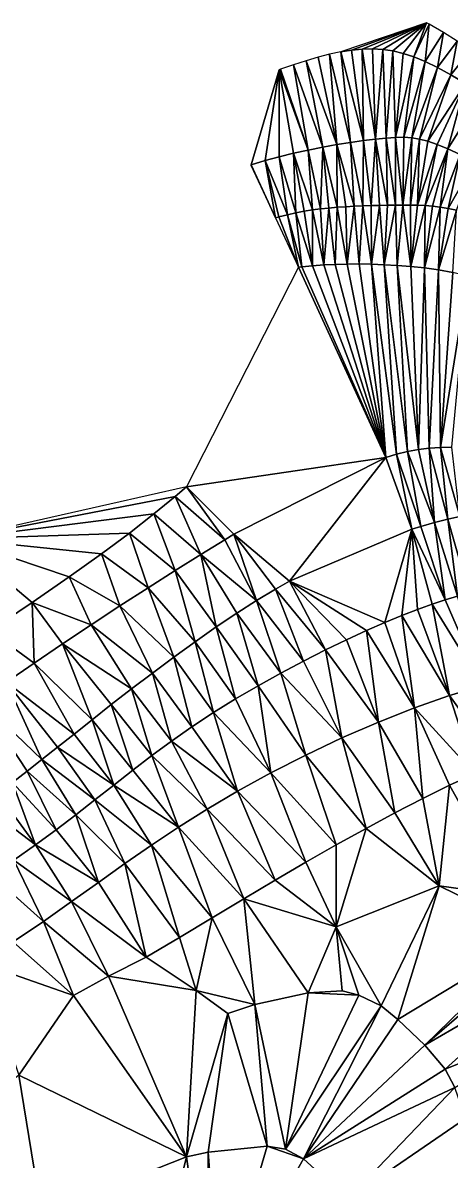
# Model space of a CAD drawing. Header units: metres. Extents: x 0 to 433, y 0 to 317.
# Drawn here: x 388.26 to 404.24, y 204.64 to 247.07 of the extents above; entities that cross this region are included whole.
import ezdxf

# ---------------------------------------------------------------- set-up
doc = ezdxf.new("R2010")
doc.units = ezdxf.units.M
doc.layers.add('TERRAIN_TIN', color=8, linetype='Continuous')

msp = doc.modelspace()

# ---------------------------------------------------------------- linework, layer by layer
at = {"layer": 'TERRAIN_TIN'}
for points in [[(400.117, 245.992, 41), (400.521, 246.056, 41), (403.316, 247.074, 40)], [(400.521, 246.056, 41), (400.915, 246.094, 41), (403.316, 247.074, 40)], [(400.915, 246.094, 41), (401.301, 246.103, 41), (403.316, 247.074, 40)], [(401.301, 246.103, 41), (401.681, 246.081, 41), (403.316, 247.074, 40)], [(401.681, 246.081, 41), (402.058, 246.026, 41), (403.316, 247.074, 40)], [(402.058, 246.026, 41), (402.441, 245.935, 41), (403.316, 247.074, 40)], [(403.316, 247.074, 40), (402.441, 245.935, 41), (402.84, 245.803, 41)], [(403.415, 247.024, 40), (403.316, 247.074, 40), (402.84, 245.803, 41)], [(403.262, 245.628, 41), (403.415, 247.024, 40), (402.84, 245.803, 41)], [(403.415, 247.024, 40), (403.262, 245.628, 41), (403.948, 246.715, 40)], [(403.262, 245.628, 41), (403.719, 245.407, 41), (403.948, 246.715, 40)], [(403.719, 245.407, 41), (404.464, 246.392, 40), (403.948, 246.715, 40)], [(400.967, 242.681, 42), (400.915, 246.094, 41), (400.521, 246.056, 41)], [(400.915, 246.094, 41), (401.411, 242.735, 42), (401.301, 246.103, 41)], [(400.967, 242.681, 42), (401.411, 242.735, 42), (400.915, 246.094, 41)], [(401.411, 242.735, 42), (401.681, 246.081, 41), (401.301, 246.103, 41)], [(404.218, 245.134, 41), (404.464, 246.392, 40), (403.719, 245.407, 41)], [(404.464, 246.392, 40), (404.218, 245.134, 41), (404.973, 246.064, 40)], [(399.975, 242.533, 42), (399.27, 245.791, 41), (398.823, 245.659, 41)], [(399.27, 245.791, 41), (399.975, 242.533, 42), (399.701, 245.903, 41)], [(400.485, 242.614, 42), (400.117, 245.992, 41), (399.701, 245.903, 41)], [(399.975, 242.533, 42), (400.485, 242.614, 42), (399.701, 245.903, 41)], [(400.117, 245.992, 41), (400.967, 242.681, 42), (400.521, 246.056, 41)], [(400.967, 242.681, 42), (400.117, 245.992, 41), (400.485, 242.614, 42)], [(401.411, 242.735, 42), (401.81, 242.775, 42), (401.681, 246.081, 41)], [(401.681, 246.081, 41), (401.81, 242.775, 42), (402.058, 246.026, 41)], [(401.81, 242.775, 42), (402.159, 242.8, 42), (402.058, 246.026, 41)], [(402.159, 242.8, 42), (402.441, 245.935, 41), (402.058, 246.026, 41)], [(402.441, 245.935, 41), (402.159, 242.8, 42), (402.84, 245.803, 41)], [(402.159, 242.8, 42), (402.472, 242.806, 42), (402.84, 245.803, 41)], [(402.472, 242.806, 42), (403.262, 245.628, 41), (402.84, 245.803, 41)], [(404.973, 246.064, 40), (404.218, 245.134, 41), (404.77, 244.808, 41)], [(396.78, 241.776, 42), (397.821, 245.324, 41), (396.761, 241.77, 42)], [(396.78, 241.776, 42), (397.299, 241.936, 42), (397.821, 245.324, 41)], [(397.299, 241.936, 42), (397.824, 242.081, 42), (397.821, 245.324, 41)], [(398.905, 242.332, 42), (397.871, 245.342, 41), (397.821, 245.324, 41)], [(397.824, 242.081, 42), (398.362, 242.213, 42), (397.821, 245.324, 41)], [(398.362, 242.213, 42), (398.905, 242.332, 42), (397.821, 245.324, 41)], [(397.871, 245.342, 41), (398.905, 242.332, 42), (398.358, 245.509, 41)], [(398.358, 245.509, 41), (399.446, 242.439, 42), (398.823, 245.659, 41)], [(398.905, 242.332, 42), (399.446, 242.439, 42), (398.358, 245.509, 41)], [(399.446, 242.439, 42), (399.975, 242.533, 42), (398.823, 245.659, 41)], [(402.472, 242.806, 42), (402.766, 242.788, 42), (403.262, 245.628, 41)], [(403.262, 245.628, 41), (402.766, 242.788, 42), (403.719, 245.407, 41)], [(402.766, 242.788, 42), (403.059, 242.741, 42), (403.719, 245.407, 41)], [(403.059, 242.741, 42), (404.218, 245.134, 41), (403.719, 245.407, 41)], [(403.059, 242.741, 42), (403.368, 242.66, 42), (404.218, 245.134, 41)], [(404.218, 245.134, 41), (403.368, 242.66, 42), (404.77, 244.808, 41)], [(403.368, 242.66, 42), (403.711, 242.54, 42), (404.77, 244.808, 41)], [(403.711, 242.54, 42), (404.107, 242.376, 42), (404.77, 244.808, 41)], [(404.107, 242.376, 42), (405.384, 244.425, 41), (404.77, 244.808, 41)], [(404.107, 242.376, 42), (404.572, 242.163, 42), (405.384, 244.425, 41)], [(401.411, 242.735, 42), (400.967, 242.681, 42), (401.25, 240.261, 43)], [(401.558, 240.268, 43), (401.411, 242.735, 42), (401.25, 240.261, 43)], [(401.81, 242.775, 42), (401.411, 242.735, 42), (401.86, 240.273, 43)], [(401.411, 242.735, 42), (401.558, 240.268, 43), (401.86, 240.273, 43)], [(401.81, 242.775, 42), (402.153, 240.277, 43), (402.159, 242.8, 42)], [(402.153, 240.277, 43), (401.81, 242.775, 42), (401.86, 240.273, 43)], [(402.153, 240.277, 43), (402.436, 240.28, 43), (402.159, 242.8, 42)], [(402.159, 242.8, 42), (402.436, 240.28, 43), (402.472, 242.806, 42)], [(402.472, 242.806, 42), (402.436, 240.28, 43), (402.766, 242.788, 42)], [(402.436, 240.28, 43), (402.712, 240.279, 43), (402.766, 242.788, 42)], [(402.766, 242.788, 42), (402.712, 240.279, 43), (403.059, 242.741, 42)], [(402.712, 240.279, 43), (402.985, 240.274, 43), (403.059, 242.741, 42)], [(403.059, 242.741, 42), (402.985, 240.274, 43), (403.368, 242.66, 42)], [(399.06, 240.097, 43), (398.905, 242.332, 42), (398.362, 242.213, 42)], [(399.446, 242.439, 42), (398.905, 242.332, 42), (399.367, 240.137, 43)], [(398.905, 242.332, 42), (399.06, 240.097, 43), (399.367, 240.137, 43)], [(399.675, 240.17, 43), (399.446, 242.439, 42), (399.367, 240.137, 43)], [(399.975, 242.533, 42), (399.446, 242.439, 42), (399.988, 240.198, 43)], [(399.446, 242.439, 42), (399.675, 240.17, 43), (399.988, 240.198, 43)], [(399.975, 242.533, 42), (400.621, 240.237, 43), (400.485, 242.614, 42)], [(400.304, 240.22, 43), (399.975, 242.533, 42), (399.988, 240.198, 43)], [(399.975, 242.533, 42), (400.304, 240.22, 43), (400.621, 240.237, 43)], [(400.937, 240.251, 43), (400.967, 242.681, 42), (400.485, 242.614, 42)], [(400.621, 240.237, 43), (400.937, 240.251, 43), (400.485, 242.614, 42)], [(400.967, 242.681, 42), (400.937, 240.251, 43), (401.25, 240.261, 43)], [(402.985, 240.274, 43), (403.711, 242.54, 42), (403.368, 242.66, 42)], [(402.985, 240.274, 43), (403.259, 240.26, 43), (403.711, 242.54, 42)], [(403.711, 242.54, 42), (403.259, 240.26, 43), (404.107, 242.376, 42)], [(403.259, 240.26, 43), (403.537, 240.237, 43), (404.107, 242.376, 42)], [(403.537, 240.237, 43), (403.824, 240.201, 43), (404.107, 242.376, 42)], [(404.107, 242.376, 42), (403.824, 240.201, 43), (404.572, 242.163, 42)], [(397.299, 241.936, 42), (396.78, 241.776, 42), (397.679, 239.804, 43)], [(398.131, 239.922, 43), (397.824, 242.081, 42), (397.299, 241.936, 42)], [(397.81, 239.841, 43), (397.299, 241.936, 42), (397.679, 239.804, 43)], [(397.81, 239.841, 43), (398.131, 239.922, 43), (397.299, 241.936, 42)], [(398.362, 242.213, 42), (397.824, 242.081, 42), (398.445, 239.99, 43)], [(397.824, 242.081, 42), (398.131, 239.922, 43), (398.445, 239.99, 43)], [(398.754, 240.048, 43), (398.362, 242.213, 42), (398.445, 239.99, 43)], [(398.754, 240.048, 43), (399.06, 240.097, 43), (398.362, 242.213, 42)], [(404.572, 242.163, 42), (403.824, 240.201, 43), (404.123, 240.151, 43)], [(405.118, 241.899, 42), (404.572, 242.163, 42), (404.123, 240.151, 43)], [(404.437, 240.084, 43), (405.118, 241.899, 42), (404.123, 240.151, 43)], [(397.679, 239.804, 43), (396.78, 241.776, 42), (396.761, 241.77, 42)], [(399.675, 240.17, 43), (399.367, 240.137, 43), (399.486, 238.049, 44)], [(399.914, 238.071, 44), (399.675, 240.17, 43), (399.486, 238.049, 44)], [(399.675, 240.17, 43), (399.914, 238.071, 44), (399.988, 240.198, 43)], [(399.914, 238.071, 44), (400.353, 238.083, 44), (399.988, 240.198, 43)], [(400.353, 238.083, 44), (400.304, 240.22, 43), (399.988, 240.198, 43)], [(400.304, 240.22, 43), (400.353, 238.083, 44), (400.621, 240.237, 43)], [(400.353, 238.083, 44), (400.804, 238.084, 44), (400.621, 240.237, 43)], [(400.804, 238.084, 44), (400.937, 240.251, 43), (400.621, 240.237, 43)], [(400.804, 238.084, 44), (401.266, 238.076, 44), (400.937, 240.251, 43)], [(400.937, 240.251, 43), (401.266, 238.076, 44), (401.25, 240.261, 43)], [(401.266, 238.076, 44), (401.558, 240.268, 43), (401.25, 240.261, 43)], [(401.266, 238.076, 44), (401.74, 238.058, 44), (401.558, 240.268, 43)], [(401.558, 240.268, 43), (401.74, 238.058, 44), (401.86, 240.273, 43)], [(402.153, 240.277, 43), (401.74, 238.058, 44), (402.226, 238.029, 44)], [(401.74, 238.058, 44), (402.153, 240.277, 43), (401.86, 240.273, 43)], [(402.436, 240.28, 43), (402.153, 240.277, 43), (402.226, 238.029, 44)], [(402.725, 237.99, 44), (402.436, 240.28, 43), (402.226, 238.029, 44)], [(402.436, 240.28, 43), (402.725, 237.99, 44), (402.712, 240.279, 43)], [(402.725, 237.99, 44), (402.985, 240.274, 43), (402.712, 240.279, 43)], [(402.725, 237.99, 44), (403.259, 240.26, 43), (402.985, 240.274, 43)], [(403.259, 240.26, 43), (402.725, 237.99, 44), (403.237, 237.935, 44)], [(403.259, 240.26, 43), (403.237, 237.935, 44), (403.537, 240.237, 43)], [(403.537, 240.237, 43), (403.237, 237.935, 44), (403.824, 240.201, 43)], [(403.237, 237.935, 44), (403.762, 237.861, 44), (403.824, 240.201, 43)], [(403.824, 240.201, 43), (403.762, 237.861, 44), (404.123, 240.151, 43)], [(403.762, 237.861, 44), (404.437, 240.084, 43), (404.123, 240.151, 43)], [(398.54, 237.96, 44), (397.81, 239.841, 43), (397.679, 239.804, 43)], [(398.131, 239.922, 43), (397.81, 239.841, 43), (398.54, 237.96, 44)], [(398.131, 239.922, 43), (398.661, 237.975, 44), (398.445, 239.99, 43)], [(398.661, 237.975, 44), (398.131, 239.922, 43), (398.54, 237.96, 44)], [(399.068, 238.017, 44), (398.754, 240.048, 43), (398.445, 239.99, 43)], [(398.661, 237.975, 44), (399.068, 238.017, 44), (398.445, 239.99, 43)], [(399.06, 240.097, 43), (398.754, 240.048, 43), (399.068, 238.017, 44)], [(399.367, 240.137, 43), (399.06, 240.097, 43), (399.486, 238.049, 44)], [(399.06, 240.097, 43), (399.068, 238.017, 44), (399.486, 238.049, 44)], [(404.301, 237.762, 44), (404.437, 240.084, 43), (403.762, 237.861, 44)], [(399.068, 238.017, 44), (401.798, 230.877, 46), (399.486, 238.049, 44)], [(401.798, 230.877, 46), (399.914, 238.071, 44), (399.486, 238.049, 44)], [(400.353, 238.083, 44), (399.914, 238.071, 44), (401.798, 230.877, 46)], [(400.804, 238.084, 44), (400.353, 238.083, 44), (401.798, 230.877, 46)], [(401.266, 238.076, 44), (400.804, 238.084, 44), (401.798, 230.877, 46)], [(402.194, 230.993, 46), (401.266, 238.076, 44), (401.798, 230.877, 46)], [(401.74, 238.058, 44), (401.266, 238.076, 44), (402.194, 230.993, 46)], [(401.74, 238.058, 44), (402.606, 231.091, 46), (402.226, 238.029, 44)], [(401.74, 238.058, 44), (402.194, 230.993, 46), (402.606, 231.091, 46)], [(402.606, 231.091, 46), (403.013, 231.165, 46), (402.226, 238.029, 44)], [(403.013, 231.165, 46), (402.725, 237.99, 44), (402.226, 238.029, 44)], [(401.798, 230.877, 46), (398.54, 237.96, 44), (394.362, 229.785, 45)], [(398.661, 237.975, 44), (398.54, 237.96, 44), (401.798, 230.877, 46)], [(399.068, 238.017, 44), (398.661, 237.975, 44), (401.798, 230.877, 46)], [(403.237, 237.935, 44), (402.725, 237.99, 44), (403.013, 231.165, 46)], [(403.42, 231.216, 46), (403.237, 237.935, 44), (403.013, 231.165, 46)], [(403.237, 237.935, 44), (403.42, 231.216, 46), (403.762, 237.861, 44)], [(403.762, 237.861, 44), (403.42, 231.216, 46), (403.833, 231.245, 46)], [(404.301, 237.762, 44), (403.762, 237.861, 44), (403.833, 231.245, 46)], [(404.853, 237.633, 44), (404.301, 237.762, 44), (403.833, 231.245, 46)], [(404.256, 231.254, 46), (404.853, 237.633, 44), (403.833, 231.245, 46)], [(403.42, 231.216, 46), (404.104, 228.568, 47), (403.833, 231.245, 46)], [(404.256, 231.254, 46), (403.833, 231.245, 46), (404.561, 228.671, 47)], [(403.833, 231.245, 46), (404.104, 228.568, 47), (404.561, 228.671, 47)], [(396.131, 228.012, 46), (401.798, 230.877, 46), (394.362, 229.785, 45)], [(401.798, 230.877, 46), (396.131, 228.012, 46), (398.205, 226.259, 47)], [(402.772, 228.205, 47), (401.798, 230.877, 46), (398.205, 226.259, 47)], [(402.772, 228.205, 47), (402.194, 230.993, 46), (401.798, 230.877, 46)], [(402.194, 230.993, 46), (403.107, 228.306, 47), (402.606, 231.091, 46)], [(403.107, 228.306, 47), (402.194, 230.993, 46), (402.772, 228.205, 47)], [(403.618, 228.447, 47), (403.013, 231.165, 46), (402.606, 231.091, 46)], [(403.107, 228.306, 47), (403.618, 228.447, 47), (402.606, 231.091, 46)], [(403.42, 231.216, 46), (403.013, 231.165, 46), (403.618, 228.447, 47)], [(404.104, 228.568, 47), (403.42, 231.216, 46), (403.618, 228.447, 47)], [(393.939, 229.42, 45), (394.362, 229.785, 45), (385.777, 227.838, 44)], [(393.939, 229.42, 45), (395.791, 227.807, 46), (394.362, 229.785, 45)], [(395.791, 227.807, 46), (396.131, 228.012, 46), (394.362, 229.785, 45)], [(393.145, 228.767, 45), (393.939, 229.42, 45), (385.777, 227.838, 44)], [(394.903, 227.261, 46), (393.939, 229.42, 45), (393.145, 228.767, 45)], [(394.903, 227.261, 46), (395.791, 227.807, 46), (393.939, 229.42, 45)], [(392.238, 228.057, 45), (393.145, 228.767, 45), (385.777, 227.838, 44)], [(392.238, 228.057, 45), (393.946, 226.662, 46), (393.145, 228.767, 45)], [(393.946, 226.662, 46), (394.903, 227.261, 46), (393.145, 228.767, 45)], [(404.015, 225.564, 48), (403.107, 228.306, 47), (402.772, 228.205, 47)], [(403.618, 228.447, 47), (403.107, 228.306, 47), (404.015, 225.564, 48)], [(404.104, 228.568, 47), (403.618, 228.447, 47), (404.47, 225.699, 48)], [(403.618, 228.447, 47), (404.015, 225.564, 48), (404.47, 225.699, 48)], [(404.104, 228.568, 47), (404.888, 225.811, 48), (404.561, 228.671, 47)], [(404.888, 225.811, 48), (404.104, 228.568, 47), (404.47, 225.699, 48)], [(391.196, 227.28, 45), (392.238, 228.057, 45), (385.777, 227.838, 44)], [(392.933, 226.019, 46), (392.238, 228.057, 45), (391.196, 227.28, 45)], [(392.933, 226.019, 46), (393.946, 226.662, 46), (392.238, 228.057, 45)], [(395.791, 227.807, 46), (396.98, 225.543, 47), (396.131, 228.012, 46)], [(396.131, 228.012, 46), (397.688, 225.968, 47), (398.205, 226.259, 47)], [(396.98, 225.543, 47), (397.688, 225.968, 47), (396.131, 228.012, 46)], [(401.764, 224.723, 48), (402.772, 228.205, 47), (398.205, 226.259, 47)], [(402.772, 228.205, 47), (401.764, 224.723, 48), (402.398, 224.984, 48)], [(402.983, 225.209, 48), (402.772, 228.205, 47), (402.398, 224.984, 48)], [(402.772, 228.205, 47), (402.983, 225.209, 48), (403.52, 225.401, 48)], [(404.015, 225.564, 48), (402.772, 228.205, 47), (403.52, 225.401, 48)], [(387.029, 224.413, 45), (388.615, 225.471, 45), (385.777, 227.838, 44)], [(389.996, 226.422, 45), (391.196, 227.28, 45), (385.777, 227.838, 44)], [(388.615, 225.471, 45), (389.996, 226.422, 45), (385.777, 227.838, 44)], [(395.791, 227.807, 46), (394.903, 227.261, 46), (396.98, 225.543, 47)], [(389.996, 226.422, 45), (391.882, 225.34, 46), (391.196, 227.28, 45)], [(391.882, 225.34, 46), (392.933, 226.019, 46), (391.196, 227.28, 45)], [(393.946, 226.662, 46), (395.477, 224.558, 47), (394.903, 227.261, 46)], [(396.98, 225.543, 47), (394.903, 227.261, 46), (396.243, 225.073, 47)], [(394.903, 227.261, 46), (395.477, 224.558, 47), (396.243, 225.073, 47)], [(392.933, 226.019, 46), (394.69, 224.006, 47), (393.946, 226.662, 46)], [(394.69, 224.006, 47), (395.477, 224.558, 47), (393.946, 226.662, 46)], [(390.812, 224.639, 46), (389.996, 226.422, 45), (388.615, 225.471, 45)], [(391.882, 225.34, 46), (389.996, 226.422, 45), (390.812, 224.639, 46)], [(397.688, 225.968, 47), (399.547, 223.698, 48), (398.205, 226.259, 47)], [(399.547, 223.698, 48), (400.334, 224.079, 48), (398.205, 226.259, 47)], [(400.334, 224.079, 48), (401.076, 224.422, 48), (398.205, 226.259, 47)], [(401.076, 224.422, 48), (401.764, 224.723, 48), (398.205, 226.259, 47)], [(392.933, 226.019, 46), (391.882, 225.34, 46), (393.894, 223.43, 47)], [(394.69, 224.006, 47), (392.933, 226.019, 46), (393.894, 223.43, 47)], [(397.688, 225.968, 47), (396.98, 225.543, 47), (398.728, 223.283, 48)], [(399.547, 223.698, 48), (397.688, 225.968, 47), (398.728, 223.283, 48)], [(388.615, 225.471, 45), (387.029, 224.413, 45), (388.682, 223.205, 46)], [(389.739, 223.923, 46), (388.615, 225.471, 45), (388.682, 223.205, 46)], [(390.812, 224.639, 46), (388.615, 225.471, 45), (389.739, 223.923, 46)], [(391.882, 225.34, 46), (390.812, 224.639, 46), (393.1, 222.839, 47)], [(391.882, 225.34, 46), (393.1, 222.839, 47), (393.894, 223.43, 47)], [(397.889, 222.837, 48), (396.98, 225.543, 47), (396.243, 225.073, 47)], [(396.98, 225.543, 47), (397.889, 222.837, 48), (398.728, 223.283, 48)], [(403.52, 225.401, 48), (402.983, 225.209, 48), (404.171, 222.003, 49)], [(404.015, 225.564, 48), (403.52, 225.401, 48), (405.402, 222.366, 49)], [(405.402, 222.366, 49), (403.52, 225.401, 48), (404.171, 222.003, 49)], [(404.015, 225.564, 48), (405.402, 222.366, 49), (404.47, 225.699, 48)], [(396.243, 225.073, 47), (395.477, 224.558, 47), (397.041, 222.366, 48)], [(397.889, 222.837, 48), (396.243, 225.073, 47), (397.041, 222.366, 48)], [(402.398, 224.984, 48), (401.764, 224.723, 48), (402.868, 221.547, 49)], [(402.983, 225.209, 48), (402.398, 224.984, 48), (404.171, 222.003, 49)], [(404.171, 222.003, 49), (402.398, 224.984, 48), (402.868, 221.547, 49)], [(390.812, 224.639, 46), (389.739, 223.923, 46), (392.32, 222.246, 47)], [(390.812, 224.639, 46), (392.32, 222.246, 47), (393.1, 222.839, 47)], [(395.477, 224.558, 47), (394.69, 224.006, 47), (396.197, 221.873, 48)], [(395.477, 224.558, 47), (396.197, 221.873, 48), (397.041, 222.366, 48)], [(401.764, 224.723, 48), (401.076, 224.422, 48), (402.868, 221.547, 49)], [(387.029, 224.413, 45), (387.658, 222.494, 46), (388.682, 223.205, 46)], [(399.547, 223.698, 48), (401.521, 221.013, 49), (400.334, 224.079, 48)], [(401.521, 221.013, 49), (401.076, 224.422, 48), (400.334, 224.079, 48)], [(401.076, 224.422, 48), (401.521, 221.013, 49), (402.868, 221.547, 49)], [(390.845, 221.097, 47), (389.739, 223.923, 46), (388.682, 223.205, 46)], [(392.32, 222.246, 47), (389.739, 223.923, 46), (391.564, 221.661, 47)], [(389.739, 223.923, 46), (390.845, 221.097, 47), (391.564, 221.661, 47)], [(395.369, 221.363, 48), (394.69, 224.006, 47), (393.894, 223.43, 47)], [(394.69, 224.006, 47), (395.369, 221.363, 48), (396.197, 221.873, 48)], [(399.547, 223.698, 48), (398.728, 223.283, 48), (400.159, 220.42, 49)], [(401.521, 221.013, 49), (399.547, 223.698, 48), (400.159, 220.42, 49)], [(387.658, 222.494, 46), (390.173, 220.564, 47), (388.682, 223.205, 46)], [(390.173, 220.564, 47), (390.845, 221.097, 47), (388.682, 223.205, 46)], [(393.1, 222.839, 47), (394.569, 220.839, 48), (393.894, 223.43, 47)], [(394.569, 220.839, 48), (395.369, 221.363, 48), (393.894, 223.43, 47)], [(398.728, 223.283, 48), (397.889, 222.837, 48), (400.159, 220.42, 49)], [(392.32, 222.246, 47), (393.806, 220.306, 48), (393.1, 222.839, 47)], [(393.1, 222.839, 47), (393.806, 220.306, 48), (394.569, 220.839, 48)], [(398.812, 219.782, 49), (397.889, 222.837, 48), (397.041, 222.366, 48)], [(397.889, 222.837, 48), (398.812, 219.782, 49), (400.159, 220.42, 49)], [(387.658, 222.494, 46), (386.686, 221.801, 46), (388.978, 219.613, 47)], [(389.555, 220.071, 47), (387.658, 222.494, 46), (388.978, 219.613, 47)], [(387.658, 222.494, 46), (389.555, 220.071, 47), (390.173, 220.564, 47)], [(396.197, 221.873, 48), (397.507, 219.117, 49), (397.041, 222.366, 48)], [(397.507, 219.117, 49), (398.812, 219.782, 49), (397.041, 222.366, 48)], [(405.986, 219.457, 50), (405.402, 222.366, 49), (404.171, 222.003, 49)], [(393.073, 219.765, 48), (392.32, 222.246, 47), (391.564, 221.661, 47)], [(393.073, 219.765, 48), (393.806, 220.306, 48), (392.32, 222.246, 47)], [(405.111, 219.088, 50), (404.171, 222.003, 49), (402.868, 221.547, 49)], [(405.111, 219.088, 50), (405.986, 219.457, 50), (404.171, 222.003, 49)], [(386.686, 221.801, 46), (388.425, 219.18, 47), (388.978, 219.613, 47)], [(387.878, 218.765, 47), (388.425, 219.18, 47), (386.686, 221.801, 46)], [(390.845, 221.097, 47), (392.36, 219.218, 48), (391.564, 221.661, 47)], [(392.36, 219.218, 48), (393.073, 219.765, 48), (391.564, 221.661, 47)], [(395.369, 221.363, 48), (397.507, 219.117, 49), (396.197, 221.873, 48)], [(401.521, 221.013, 49), (403.18, 218.168, 50), (402.868, 221.547, 49)], [(402.868, 221.547, 49), (403.18, 218.168, 50), (404.173, 218.656, 50)], [(405.111, 219.088, 50), (402.868, 221.547, 49), (404.173, 218.656, 50)], [(391.657, 218.666, 48), (390.845, 221.097, 47), (390.173, 220.564, 47)], [(391.657, 218.666, 48), (392.36, 219.218, 48), (390.845, 221.097, 47)], [(395.369, 221.363, 48), (394.569, 220.839, 48), (396.274, 218.441, 49)], [(397.507, 219.117, 49), (395.369, 221.363, 48), (396.274, 218.441, 49)], [(394.569, 220.839, 48), (393.806, 220.306, 48), (396.274, 218.441, 49)], [(402.14, 217.63, 50), (401.521, 221.013, 49), (400.159, 220.42, 49)], [(403.18, 218.168, 50), (401.521, 221.013, 49), (402.14, 217.63, 50)], [(389.555, 220.071, 47), (391.657, 218.666, 48), (390.173, 220.564, 47)], [(393.806, 220.306, 48), (393.073, 219.765, 48), (395.134, 217.768, 49)], [(393.806, 220.306, 48), (395.134, 217.768, 49), (396.274, 218.441, 49)], [(398.812, 219.782, 49), (401.062, 217.05, 50), (400.159, 220.42, 49)], [(401.062, 217.05, 50), (402.14, 217.63, 50), (400.159, 220.42, 49)], [(390.953, 218.11, 48), (389.555, 220.071, 47), (388.978, 219.613, 47)], [(390.953, 218.11, 48), (391.657, 218.666, 48), (389.555, 220.071, 47)], [(388.425, 219.18, 47), (390.239, 217.551, 48), (388.978, 219.613, 47)], [(390.239, 217.551, 48), (390.953, 218.11, 48), (388.978, 219.613, 47)], [(393.073, 219.765, 48), (392.36, 219.218, 48), (394.069, 217.095, 49)], [(393.073, 219.765, 48), (394.069, 217.095, 49), (395.134, 217.768, 49)], [(397.507, 219.117, 49), (399.952, 216.433, 50), (398.812, 219.782, 49)], [(399.952, 216.433, 50), (401.062, 217.05, 50), (398.812, 219.782, 49)], [(388.425, 219.18, 47), (387.878, 218.765, 47), (389.505, 216.991, 48)], [(390.239, 217.551, 48), (388.425, 219.18, 47), (389.505, 216.991, 48)], [(392.36, 219.218, 48), (391.657, 218.666, 48), (394.069, 217.095, 49)], [(398.821, 215.787, 50), (397.507, 219.117, 49), (396.274, 218.441, 49)], [(397.507, 219.117, 49), (398.821, 215.787, 50), (399.952, 216.433, 50)], [(406.475, 214.538, 51), (405.111, 219.088, 50), (404.173, 218.656, 50)], [(387.878, 218.765, 47), (387.32, 218.358, 47), (388.739, 216.431, 48)], [(389.505, 216.991, 48), (387.878, 218.765, 47), (388.739, 216.431, 48)], [(391.657, 218.666, 48), (390.953, 218.11, 48), (393.057, 216.419, 49)], [(394.069, 217.095, 49), (391.657, 218.666, 48), (393.057, 216.419, 49)], [(403.18, 218.168, 50), (403.781, 214.914, 51), (404.173, 218.656, 50)], [(403.781, 214.914, 51), (406.475, 214.538, 51), (404.173, 218.656, 50)], [(387.32, 218.358, 47), (386.733, 217.953, 47), (388.739, 216.431, 48)], [(390.239, 217.551, 48), (392.071, 215.735, 49), (390.953, 218.11, 48)], [(390.953, 218.11, 48), (392.071, 215.735, 49), (393.057, 216.419, 49)], [(395.134, 217.768, 49), (397.672, 215.117, 50), (396.274, 218.441, 49)], [(397.672, 215.117, 50), (398.821, 215.787, 50), (396.274, 218.441, 49)], [(403.781, 214.914, 51), (403.18, 218.168, 50), (402.14, 217.63, 50)], [(386.733, 217.953, 47), (387.935, 215.871, 48), (388.739, 216.431, 48)], [(394.069, 217.095, 49), (396.506, 214.425, 50), (395.134, 217.768, 49)], [(396.506, 214.425, 50), (397.672, 215.117, 50), (395.134, 217.768, 49)], [(390.239, 217.551, 48), (389.505, 216.991, 48), (391.087, 215.038, 49)], [(392.071, 215.735, 49), (390.239, 217.551, 48), (391.087, 215.038, 49)], [(401.062, 217.05, 50), (403.781, 214.914, 51), (402.14, 217.63, 50)], [(389.505, 216.991, 48), (388.739, 216.431, 48), (391.087, 215.038, 49)], [(394.069, 217.095, 49), (393.057, 216.419, 49), (395.318, 213.715, 50)], [(396.506, 214.425, 50), (394.069, 217.095, 49), (395.318, 213.715, 50)], [(403.781, 214.914, 51), (401.062, 217.05, 50), (399.942, 213.38, 51)], [(401.062, 217.05, 50), (399.952, 216.433, 50), (399.942, 213.38, 51)], [(387.935, 215.871, 48), (390.082, 214.322, 49), (388.739, 216.431, 48)], [(388.739, 216.431, 48), (390.082, 214.322, 49), (391.087, 215.038, 49)], [(392.071, 215.735, 49), (394.104, 212.989, 50), (393.057, 216.419, 49)], [(393.057, 216.419, 49), (394.104, 212.989, 50), (395.318, 213.715, 50)], [(399.952, 216.433, 50), (398.821, 215.787, 50), (399.942, 213.38, 51)], [(387.935, 215.871, 48), (387.093, 215.31, 48), (389.029, 213.585, 49)], [(390.082, 214.322, 49), (387.935, 215.871, 48), (389.029, 213.585, 49)], [(392.862, 212.249, 50), (392.071, 215.735, 49), (391.087, 215.038, 49)], [(394.104, 212.989, 50), (392.071, 215.735, 49), (392.862, 212.249, 50)], [(398.821, 215.787, 50), (397.672, 215.117, 50), (399.942, 213.38, 51)], [(389.029, 213.585, 49), (387.093, 215.31, 48), (387.905, 212.82, 49)], [(397.672, 215.117, 50), (396.506, 214.425, 50), (399.942, 213.38, 51)], [(390.082, 214.322, 49), (392.862, 212.249, 50), (391.087, 215.038, 49)], [(403.781, 214.914, 51), (399.942, 213.38, 51), (401.626, 210.44, 52)], [(402.246, 209.93, 52), (403.781, 214.914, 51), (401.626, 210.44, 52)], [(402.246, 209.93, 52), (407.496, 213.1, 51), (403.781, 214.914, 51)], [(407.496, 213.1, 51), (406.475, 214.538, 51), (403.781, 214.914, 51)], [(390.082, 214.322, 49), (389.029, 213.585, 49), (391.462, 211.536, 50)], [(390.082, 214.322, 49), (391.462, 211.536, 50), (392.862, 212.249, 50)], [(396.916, 210.48, 52), (396.506, 214.425, 50), (395.318, 213.715, 50)], [(396.506, 214.425, 50), (398.906, 210.92, 52), (399.942, 213.38, 51)], [(398.906, 210.92, 52), (396.506, 214.425, 50), (396.916, 210.48, 52)], [(389.029, 213.585, 49), (387.905, 212.82, 49), (390.155, 210.819, 50)], [(391.462, 211.536, 50), (389.029, 213.585, 49), (390.155, 210.819, 50)], [(394.104, 212.989, 50), (394.721, 211.002, 51), (395.318, 213.715, 50)], [(394.721, 211.002, 51), (396.916, 210.48, 52), (395.318, 213.715, 50)], [(398.906, 210.92, 52), (400.166, 211, 52), (399.942, 213.38, 51)], [(399.942, 213.38, 51), (400.786, 210.83, 52), (401.626, 210.44, 52)], [(400.166, 211, 52), (400.786, 210.83, 52), (399.942, 213.38, 51)], [(407.496, 213.1, 51), (402.246, 209.93, 52), (403.256, 208.97, 52)], [(407.696, 212.81, 51), (407.496, 213.1, 51), (403.256, 208.97, 52)], [(387.905, 212.82, 49), (386.693, 212.025, 49), (390.155, 210.819, 50)], [(394.104, 212.989, 50), (392.862, 212.249, 50), (394.721, 211.002, 51)], [(407.696, 212.81, 51), (403.256, 208.97, 52), (408.136, 211.8, 51)], [(392.862, 212.249, 50), (391.462, 211.536, 50), (394.721, 211.002, 51)], [(386.693, 212.025, 49), (388.118, 207.856, 51), (390.155, 210.819, 50)], [(403.256, 208.97, 52), (404.016, 208.08, 52), (408.136, 211.8, 51)], [(404.016, 208.08, 52), (408.706, 209.96, 51), (408.136, 211.8, 51)], [(394.366, 204.81, 53), (391.462, 211.536, 50), (390.155, 210.819, 50)], [(394.721, 211.002, 51), (391.462, 211.536, 50), (394.366, 204.81, 53)], [(395.906, 210.15, 52), (394.721, 211.002, 51), (394.366, 204.81, 53)], [(395.906, 210.15, 52), (396.916, 210.48, 52), (394.721, 211.002, 51)], [(398.906, 210.92, 52), (396.916, 210.48, 52), (398.056, 205.09, 53)], [(400.786, 210.83, 52), (398.906, 210.92, 52), (398.056, 205.09, 53)], [(400.786, 210.83, 52), (400.166, 211, 52), (398.906, 210.92, 52)], [(388.118, 207.856, 51), (394.366, 204.81, 53), (390.155, 210.819, 50)], [(397.376, 205.21, 53), (396.916, 210.48, 52), (395.906, 210.15, 52)], [(396.916, 210.48, 52), (397.376, 205.21, 53), (398.056, 205.09, 53)], [(400.786, 210.83, 52), (398.056, 205.09, 53), (401.626, 210.44, 52)], [(395.906, 210.15, 52), (394.366, 204.81, 53), (395.176, 204.98, 53)], [(397.376, 205.21, 53), (395.906, 210.15, 52), (395.176, 204.98, 53)], [(398.056, 205.09, 53), (398.726, 204.74, 53), (401.626, 210.44, 52)], [(398.726, 204.74, 53), (402.246, 209.93, 52), (401.626, 210.44, 52)], [(402.246, 209.93, 52), (398.726, 204.74, 53), (403.256, 208.97, 52)], [(404.376, 207.39, 52), (408.706, 209.96, 51), (404.016, 208.08, 52)], [(403.256, 208.97, 52), (398.726, 204.74, 53), (404.016, 208.08, 52)], [(398.726, 204.74, 53), (404.376, 207.39, 52), (404.016, 208.08, 52)], [(388.118, 207.856, 51), (381.826, 202.77, 52), (388.966, 202.67, 53)], [(394.366, 204.81, 53), (388.118, 207.856, 51), (388.966, 202.67, 53)], [(404.376, 207.39, 52), (398.726, 204.74, 53), (400.376, 203.23, 53)], [(404.766, 206.24, 52), (404.376, 207.39, 52), (400.376, 203.23, 53)], [(405.216, 204.55, 52), (404.766, 206.24, 52), (400.376, 203.23, 53)], [(394.366, 204.81, 53), (395.126, 199.4, 54), (395.176, 204.98, 53)], [(395.126, 199.4, 54), (395.606, 199.21, 54), (395.176, 204.98, 53)], [(395.606, 199.21, 54), (397.376, 205.21, 53), (395.176, 204.98, 53)], [(397.376, 205.21, 53), (395.606, 199.21, 54), (398.726, 204.74, 53)], [(397.376, 205.21, 53), (398.726, 204.74, 53), (398.056, 205.09, 53)], [(394.366, 204.81, 53), (388.966, 202.67, 53), (393.076, 199.48, 54)], [(395.126, 199.4, 54), (394.366, 204.81, 53), (393.076, 199.48, 54)], [(398.726, 204.74, 53), (395.606, 199.21, 54), (400.376, 203.23, 53)]]:
    msp.add_3dface(points, dxfattribs=at)

doc.saveas('drawing.dxf')
